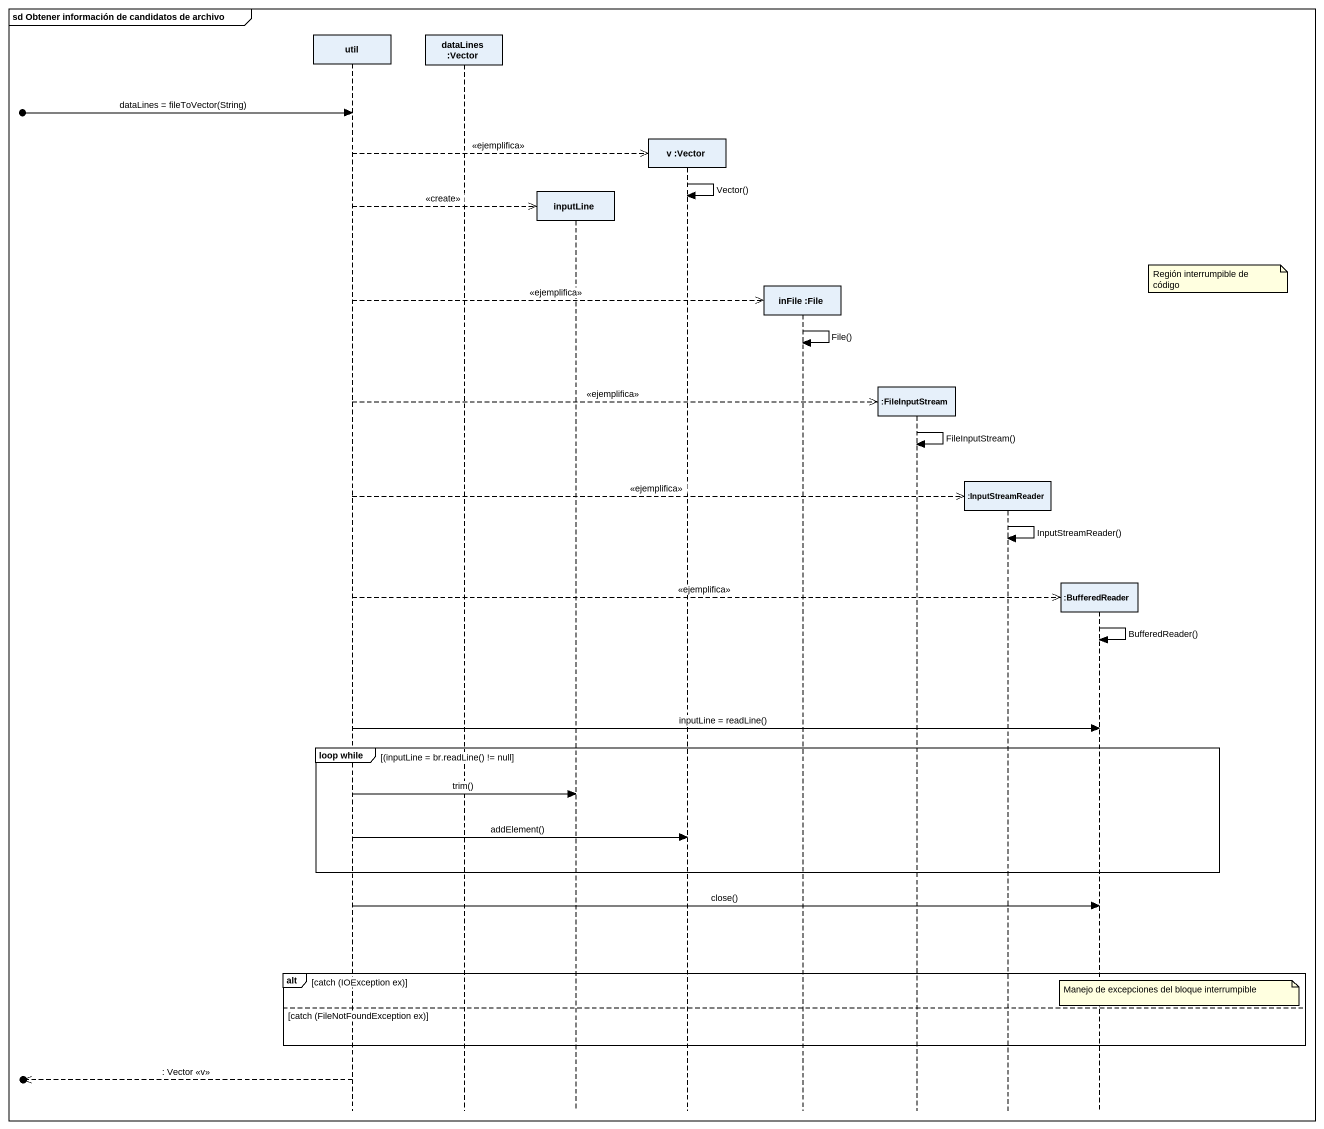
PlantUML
@startuml
mainframe sd Obtener información de candidatos de archivo
hide footbox
participant util
participant "dataLines :Vector" as dataLines_Vector
participant inputLine
participant "v :Vector" as v_Vector
participant "inFile :File" as inFile_File
participant ":FileInputStream" as FileInputStream
participant ":InputStreamReader" as InputStreamReader
participant ":BufferedReader" as BufferedReader

[o-> util : dataLines = fileToVector(String)
util -->> v_Vector ** : <<ejemplifica>>
v_Vector -> v_Vector : Vector()
util -->> inputLine ** : <<create>>
note right of BufferedReader : Región interrumpible de código
util -->> inFile_File ** : <<ejemplifica>>
inFile_File -> inFile_File : File()
util -->> FileInputStream ** : <<ejemplifica>>
FileInputStream -> FileInputStream : FileInputStream()
util -->> InputStreamReader ** : <<ejemplifica>>
InputStreamReader -> InputStreamReader : InputStreamReader()
util -->> BufferedReader ** : <<ejemplifica>>
BufferedReader -> BufferedReader : BufferedReader()
util -> BufferedReader : inputLine = readLine()
group loop while [(inputLine = br.readLine() != null]
  util -> inputLine : trim()
  util -> v_Vector : addElement()
end
util -> BufferedReader : close()
alt catch (IOException ex)
  note over BufferedReader : Manejo de excepciones del bloque interrumpible
else catch (FileNotFoundException ex)
end
[o<<-- util : : Vector <<v>>
@enduml
